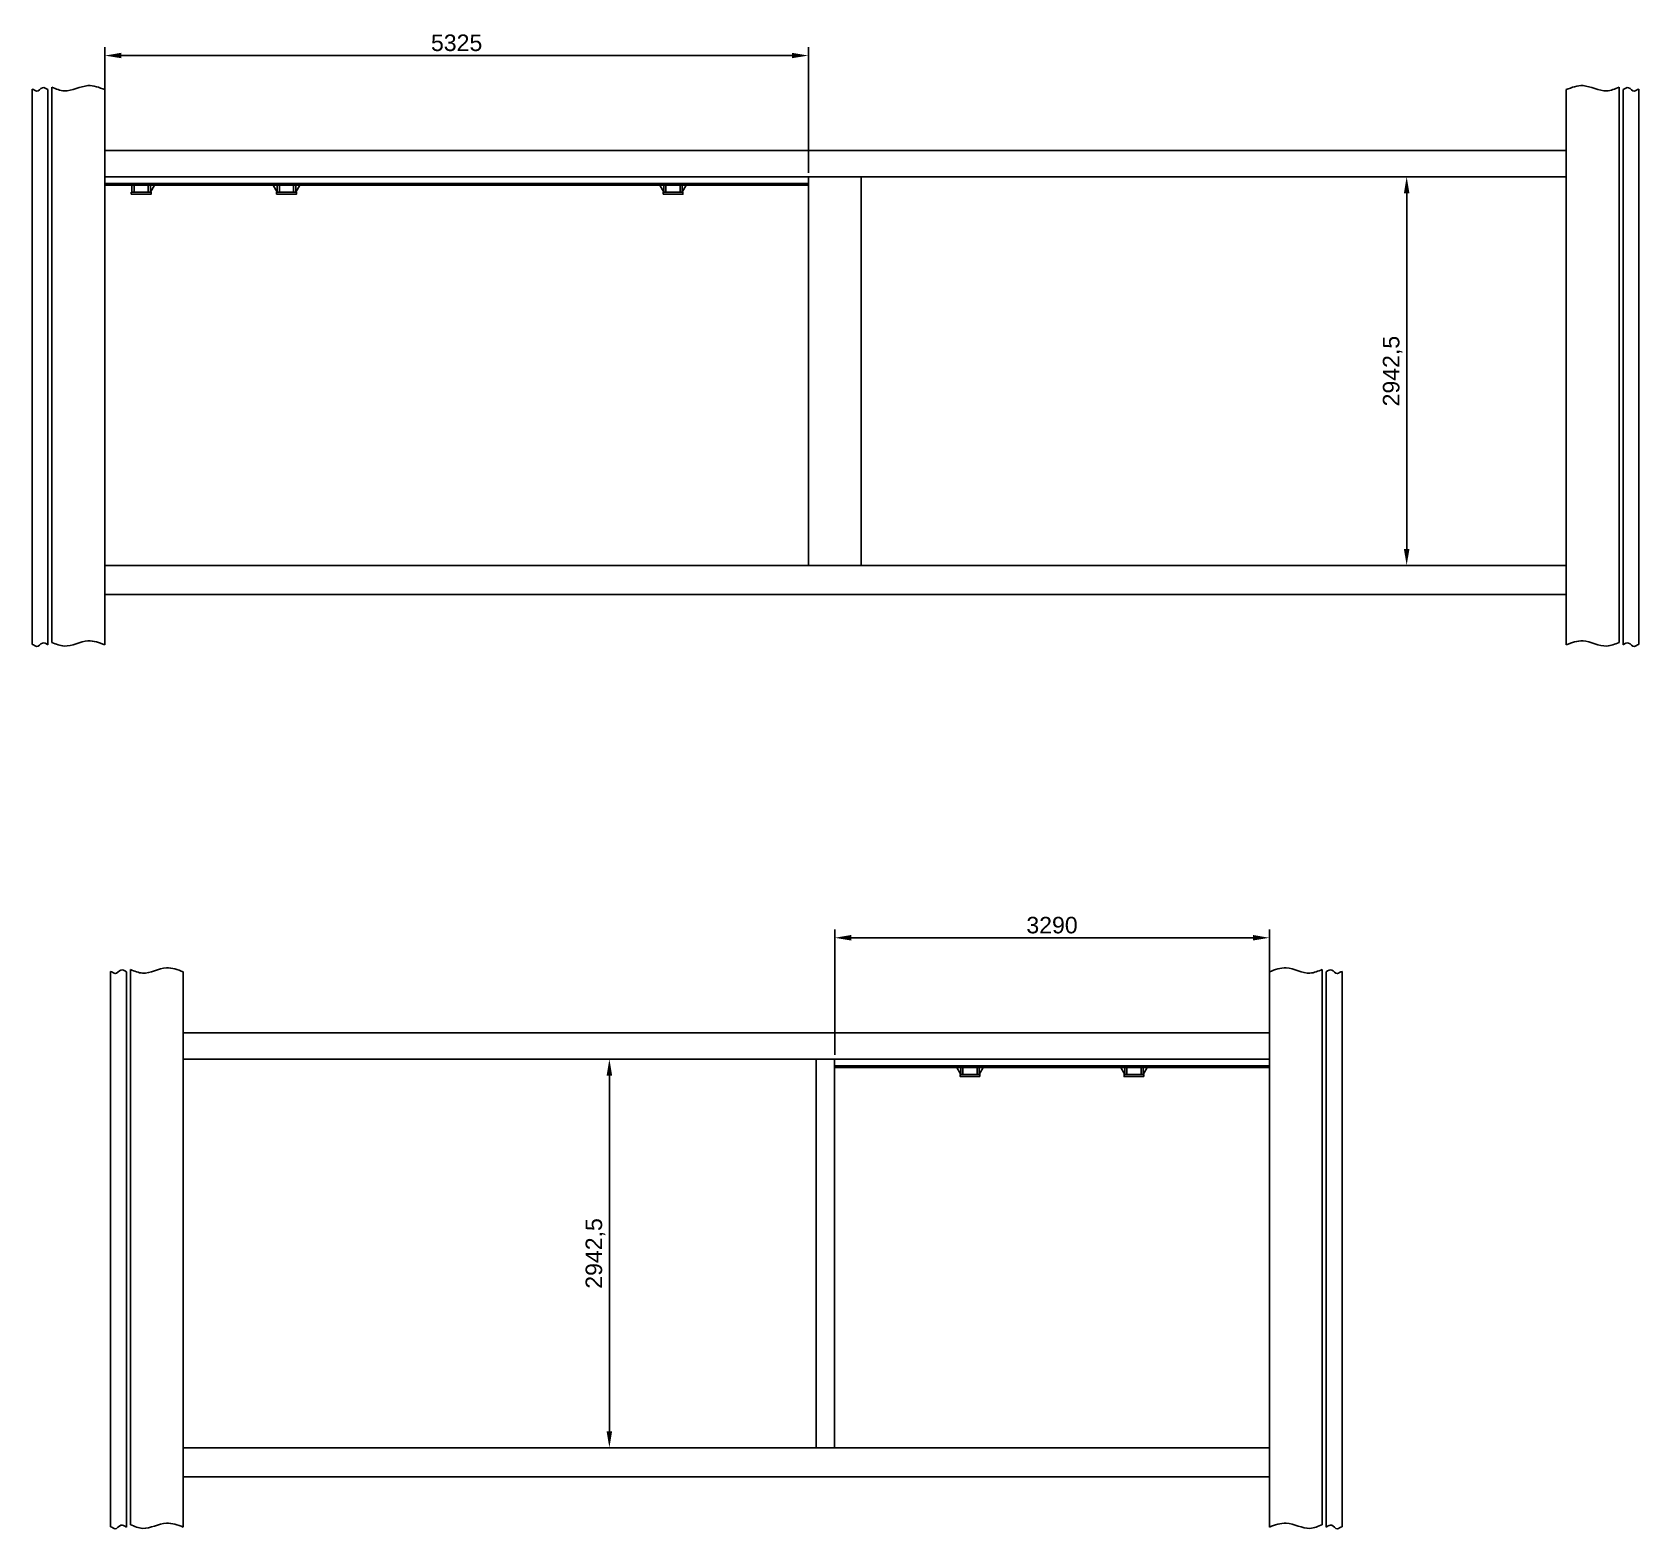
# Model space of a CAD drawing. Header units: millimetres. Extents: x -44972 to 45549, y -58031 to 15181.
# Drawn here: x -37 to 12123, y -35236 to -23904 of the extents above; entities that cross this region are included whole.
import ezdxf

# ---------------------------------------------------------------- set-up
doc = ezdxf.new("R2010")
doc.units = ezdxf.units.MM
for name, color, linetype in [('Ceiling', 7, 'Continuous'), ('Dimensions', 3, 'Continuous'), ('Sections', 7, 'Continuous')]:
    doc.layers.add(name, color=color, linetype=linetype)
doc.styles.get("Standard").update_dxf_attribs({"font": 'arial.ttf'})
doc.dimstyles.new('ISO-50', dxfattribs={"dimscale": 50, "dimtxt": 2.5, "dimasz": 2.5, "dimexe": 1.25, "dimexo": 0.625, "dimtad": 1, "dimtxsty": 'Standard', "dimcen": 2.5, "dimadec": 0, "dimazin": 0, "dimtfac": 1, "dimtmove": 0, "dimatfit": 3, "dimfxl": 1, "dimarcsym": 0})

# ---------------------------------------------------------------- blocks, each defined once
blk = doc.blocks.new('*D110')
at = {"layer": 'Defpoints', "color": 0, "transparency": 16777216}
for p in [(9327, -30761), (6037, -31680), (9327, -31680)]:
    blk.add_point(p, dxfattribs=at)
at = {"layer": 'Dimensions', "color": 0, "lineweight": -2, "transparency": 16777216}
for p, q in [((6037, -31648), (6037, -30699)), ((6162, -30761), (9202, -30761)), ((9327, -31648), (9327, -30699))]:
    blk.add_line(p, q, dxfattribs=at)
at = {"layer": 'Dimensions', "color": 0, "transparency": 16777216}
for points in [[(6162, -30740), (6162, -30782), (6037, -30761)], [(9202, -30740), (9202, -30782), (9327, -30761)]]:
    blk.add_solid(points, dxfattribs=at)
at = {"layer": 'Dimensions', "color": 0, "transparency": 16777216, "insert": (7682, -30666), "char_height": 125, "attachment_point": 5}
blk.add_mtext('3290', dxfattribs=at)
blk = doc.blocks.new('U-profile')
at = {"color": 0}
for points in [[(150, 0), (0, 0), (0, 16), (150, 16)], [(5, 70), (21, 70), (21, 16), (5, 16)], [(129, 70), (145, 70), (145, 16), (129, 16)]]:
    blk.add_lwpolyline(points, close=True, dxfattribs=at)
blk = doc.blocks.new('*D113')
at = {"layer": 'Defpoints', "color": 0, "transparency": 16777216}
for p in [(4332, -31680), (6037, -31680), (6037, -34622)]:
    blk.add_point(p, dxfattribs=at)
at = {"layer": 'Dimensions', "color": 0, "lineweight": -2, "transparency": 16777216}
for p, q in [((6006, -31680), (4269, -31680)), ((4332, -34497), (4332, -31805)), ((6006, -34622), (4269, -34622))]:
    blk.add_line(p, q, dxfattribs=at)
at = {"layer": 'Dimensions', "color": 0, "transparency": 16777216}
for points in [[(4311, -31805), (4353, -31805), (4332, -31680)], [(4311, -34497), (4353, -34497), (4332, -34622)]]:
    blk.add_solid(points, dxfattribs=at)
at = {"layer": 'Dimensions', "color": 0, "transparency": 16777216, "insert": (4226, -33151), "char_height": 125, "attachment_point": 5, "rotation": 90}
blk.add_mtext('2942,5', dxfattribs=at)
blk = doc.blocks.new('*D111')
at = {"layer": 'Defpoints', "color": 0, "transparency": 16777216}
for p in [(513, -24082), (513, -25000), (5838, -25000)]:
    blk.add_point(p, dxfattribs=at)
at = {"layer": 'Dimensions', "color": 0, "lineweight": -2, "transparency": 16777216}
for p, q in [((513, -24969), (513, -24019)), ((5838, -24969), (5838, -24019)), ((5713, -24082), (638, -24082))]:
    blk.add_line(p, q, dxfattribs=at)
at = {"layer": 'Dimensions', "color": 0, "transparency": 16777216}
for points in [[(638, -24061), (638, -24102), (513, -24082)], [(5713, -24061), (5713, -24102), (5838, -24082)]]:
    blk.add_solid(points, dxfattribs=at)
at = {"layer": 'Dimensions', "color": 0, "transparency": 16777216, "insert": (3176, -23986), "char_height": 125, "attachment_point": 5}
blk.add_mtext('5325', dxfattribs=at)
blk = doc.blocks.new('*D112')
at = {"layer": 'Defpoints', "color": 0, "transparency": 16777216}
for p in [(10366, -25000), (10366, -25000), (10366, -27942)]:
    blk.add_point(p, dxfattribs=at)
at = {"layer": 'Dimensions', "color": 0, "lineweight": -2, "transparency": 16777216}
for p, q in [((10397, -25000), (10429, -25000)), ((10366, -27817), (10366, -25125)), ((10397, -27942), (10429, -27942))]:
    blk.add_line(p, q, dxfattribs=at)
at = {"layer": 'Dimensions', "color": 0, "transparency": 16777216}
for points in [[(10345, -25125), (10387, -25125), (10366, -25000)], [(10345, -27817), (10387, -27817), (10366, -27942)]]:
    blk.add_solid(points, dxfattribs=at)
at = {"layer": 'Dimensions', "color": 0, "transparency": 16777216, "insert": (10260, -26471), "char_height": 125, "attachment_point": 5, "rotation": 90}
blk.add_mtext('2942,5', dxfattribs=at)

msp = doc.modelspace()

# ---------------------------------------------------------------- linework, layer by layer
at = {"layer": 'Ceiling', "color": 8}
for points in [[(513.305, -25049.94), (5838.305, -25049.94), (5838.305, -25062.44), (513.305, -25062.44)], [(6036.807, -31729.559), (9326.807, -31729.559), (9326.807, -31742.059), (6036.807, -31742.059)]]:
    msp.add_lwpolyline(points, close=True, dxfattribs=at)
at = {"layer": 'Ceiling', "color": 2}
for points in [[(858.305, -25062.44), (858.305, -25116.44), (888.305, -25062.44)], [(1818.305, -25062.44), (1818.305, -25116.44), (1788.305, -25062.44)], [(1958.305, -25062.44), (1958.305, -25116.44), (1988.305, -25062.44)], [(4743.305, -25062.44), (4743.305, -25116.44), (4713.305, -25062.44)], [(4883.305, -25062.44), (4883.305, -25116.44), (4913.305, -25062.44)], [(6991.807, -31742.059), (6991.807, -31796.059), (6961.807, -31742.059)], [(7131.807, -31742.059), (7131.807, -31796.059), (7161.807, -31742.059)], [(8231.807, -31742.059), (8231.807, -31796.059), (8201.807, -31742.059)], [(8371.807, -31742.059), (8371.807, -31796.059), (8401.807, -31742.059)]]:
    msp.add_lwpolyline(points, close=True, dxfattribs=at)
at = {"layer": 'Sections'}
for p, q in [((-36.695, -28541.036), (-36.695, -24337.41)), ((83.305, -28542.821), (83.305, -24339.195)), ((113.305, -28524.839), (113.305, -24321.213)), ((513.305, -28542.821), (513.305, -24339.195)), ((11573.305, -24339.195), (11573.305, -28542.821)), ((11973.305, -24321.213), (11973.305, -28524.839)), ((12003.305, -24339.195), (12003.305, -28542.821)), ((12123.305, -24337.41), (12123.305, -28541.036)), ((706.807, -31000.831), (706.807, -35204.457)), ((9726.807, -35204.457), (9726.807, -31000.831)), ((556.807, -31017.028), (556.807, -35220.655)), ((676.807, -31018.813), (676.807, -35222.439)), ((1106.807, -31018.813), (1106.807, -35222.439)), ((9326.807, -35222.439), (9326.807, -31018.813)), ((9756.807, -35222.439), (9756.807, -31018.813)), ((9876.807, -35220.655), (9876.807, -31017.028))]:
    msp.add_line(p, q, dxfattribs=at)
for points in [[(513.305, -24799.94), (11573.305, -24799.94), (11573.305, -24999.94), (513.305, -24999.94)], [(5838.305, -24999.94), (6238.305, -24999.94), (6238.305, -27942.44), (5838.305, -27942.44)], [(513.305, -27942.44), (11573.305, -27942.44), (11573.305, -28162.44), (513.305, -28162.44)], [(1106.807, -31479.559), (9326.807, -31479.559), (9326.807, -31679.559), (1106.807, -31679.559)], [(1106.807, -34622.059), (9326.807, -34622.059), (9326.807, -34842.059), (1106.807, -34842.059)]]:
    msp.add_lwpolyline(points, close=True, dxfattribs=at)
msp.add_lwpolyline([(5896.807, -34622.059), (5896.807, -31679.559), (6036.807, -31679.559), (6036.807, -34622.059)], dxfattribs=at)
for points in [[(113.305, -24321.213), (206.099, -24349.003), (386.044, -24309.769), (513.305, -24339.195)], [(11973.305, -24321.213), (11880.512, -24349.003), (11700.567, -24309.769), (11573.305, -24339.195)], [(113.305, -28524.839), (206.099, -28552.63), (386.044, -28513.396), (513.305, -28542.821)], [(11973.305, -28524.839), (11880.512, -28552.63), (11700.567, -28513.396), (11573.305, -28542.821)], [(706.807, -31000.831), (799.6, -31028.621), (979.546, -30989.388), (1106.807, -31018.813)], [(9726.807, -31000.831), (9634.013, -31028.621), (9454.068, -30989.388), (9326.807, -31018.813)], [(706.807, -35204.457), (799.6, -35232.248), (979.546, -35193.014), (1106.807, -35222.439)], [(9726.807, -35204.457), (9634.013, -35232.248), (9454.068, -35193.014), (9326.807, -35222.439)]]:
    msp.add_spline(points, degree=3, dxfattribs=at)
for points in [[(83.305, -24339.195), (68.867, -24330.355), (37.969, -24311.437), (2.684, -24369.798), (-24.032, -24337.868), (-36.695, -24337.41)], [(12003.305, -24339.195), (12017.743, -24330.355), (12048.641, -24311.437), (12083.926, -24369.798), (12110.643, -24337.868), (12123.305, -24337.41)], [(83.305, -28542.821), (68.867, -28533.981), (37.969, -28515.064), (2.684, -28573.424), (-24.032, -28541.494), (-36.695, -28541.036)], [(12003.305, -28542.821), (12017.743, -28533.981), (12048.641, -28515.064), (12083.926, -28573.424), (12110.643, -28541.494), (12123.305, -28541.036)], [(676.807, -31018.813), (662.369, -31009.973), (631.471, -30991.056), (596.186, -31049.416), (569.469, -31017.486), (556.807, -31017.028)], [(9756.807, -31018.813), (9771.245, -31009.973), (9802.143, -30991.056), (9837.428, -31049.416), (9864.145, -31017.486), (9876.807, -31017.028)], [(676.807, -35222.439), (662.369, -35213.6), (631.471, -35194.682), (596.186, -35253.043), (569.469, -35221.112), (556.807, -35220.655)], [(9756.807, -35222.439), (9771.245, -35213.6), (9802.143, -35194.682), (9837.428, -35253.043), (9864.145, -35221.112), (9876.807, -35220.655)]]:
    msp.add_open_spline(points, degree=3, knots=[0, 0, 0, 0, 44.112267371, 94.402646749, 132.507367863, 132.507367863, 132.507367863, 132.507367863], dxfattribs=at)

# ---------------------------------------------------------------- block references
at = {"layer": 'Ceiling', "color": 6, "xscale": -1}
for p in [(863.305, -25132.44), (1963.305, -25132.44), (4888.305, -25132.44)]:
    msp.add_blockref('U-profile', p, dxfattribs=at)
at = {"layer": 'Ceiling', "color": 6}
for p in [(6986.807, -31812.059), (8226.807, -31812.059)]:
    msp.add_blockref('U-profile', p, dxfattribs=at)

# ---------------------------------------------------------------- dimensions: what is measured, and where the dimension line sits
at = {"layer": 'Dimensions'}
for base, p1, p2, angle, picture, middle in [((513.305, -24081.544), (5838.305, -24999.94), (513.305, -24999.94), 180, '*D111', (3175.805, -23986.43)), ((4331.924, -31679.559), (6036.807, -34622.059), (6036.807, -31679.559), 90, '*D113', (4225.555, -33150.809))]:
    dim = msp.add_linear_dim(base=base, p1=p1, p2=p2, angle=angle, dimstyle='ISO-50', dxfattribs=at)
    dim.commit()
    dim.dimension.update_dxf_attribs({"geometry": picture, "text_midpoint": middle})
dim = msp.add_linear_dim(base=(10366.166, -24999.94), p1=(10366.166, -27942.44), p2=(10366.166, -24999.94), angle=90, dimstyle='ISO-50', dxfattribs=at)
dim.commit()
dim.dimension.update_dxf_attribs({"geometry": '*D112', "text_midpoint": (10366.166, -26471.19), "dimtype": 160})
dim = msp.add_linear_dim(base=(9326.807, -30761.163), p1=(6036.807, -31679.559), p2=(9326.807, -31679.559), dimstyle='ISO-50', dxfattribs=at)
dim.commit()
dim.dimension.update_dxf_attribs({"geometry": '*D110', "text_midpoint": (7681.807, -30666.048)})

doc.saveas('drawing.dxf')
